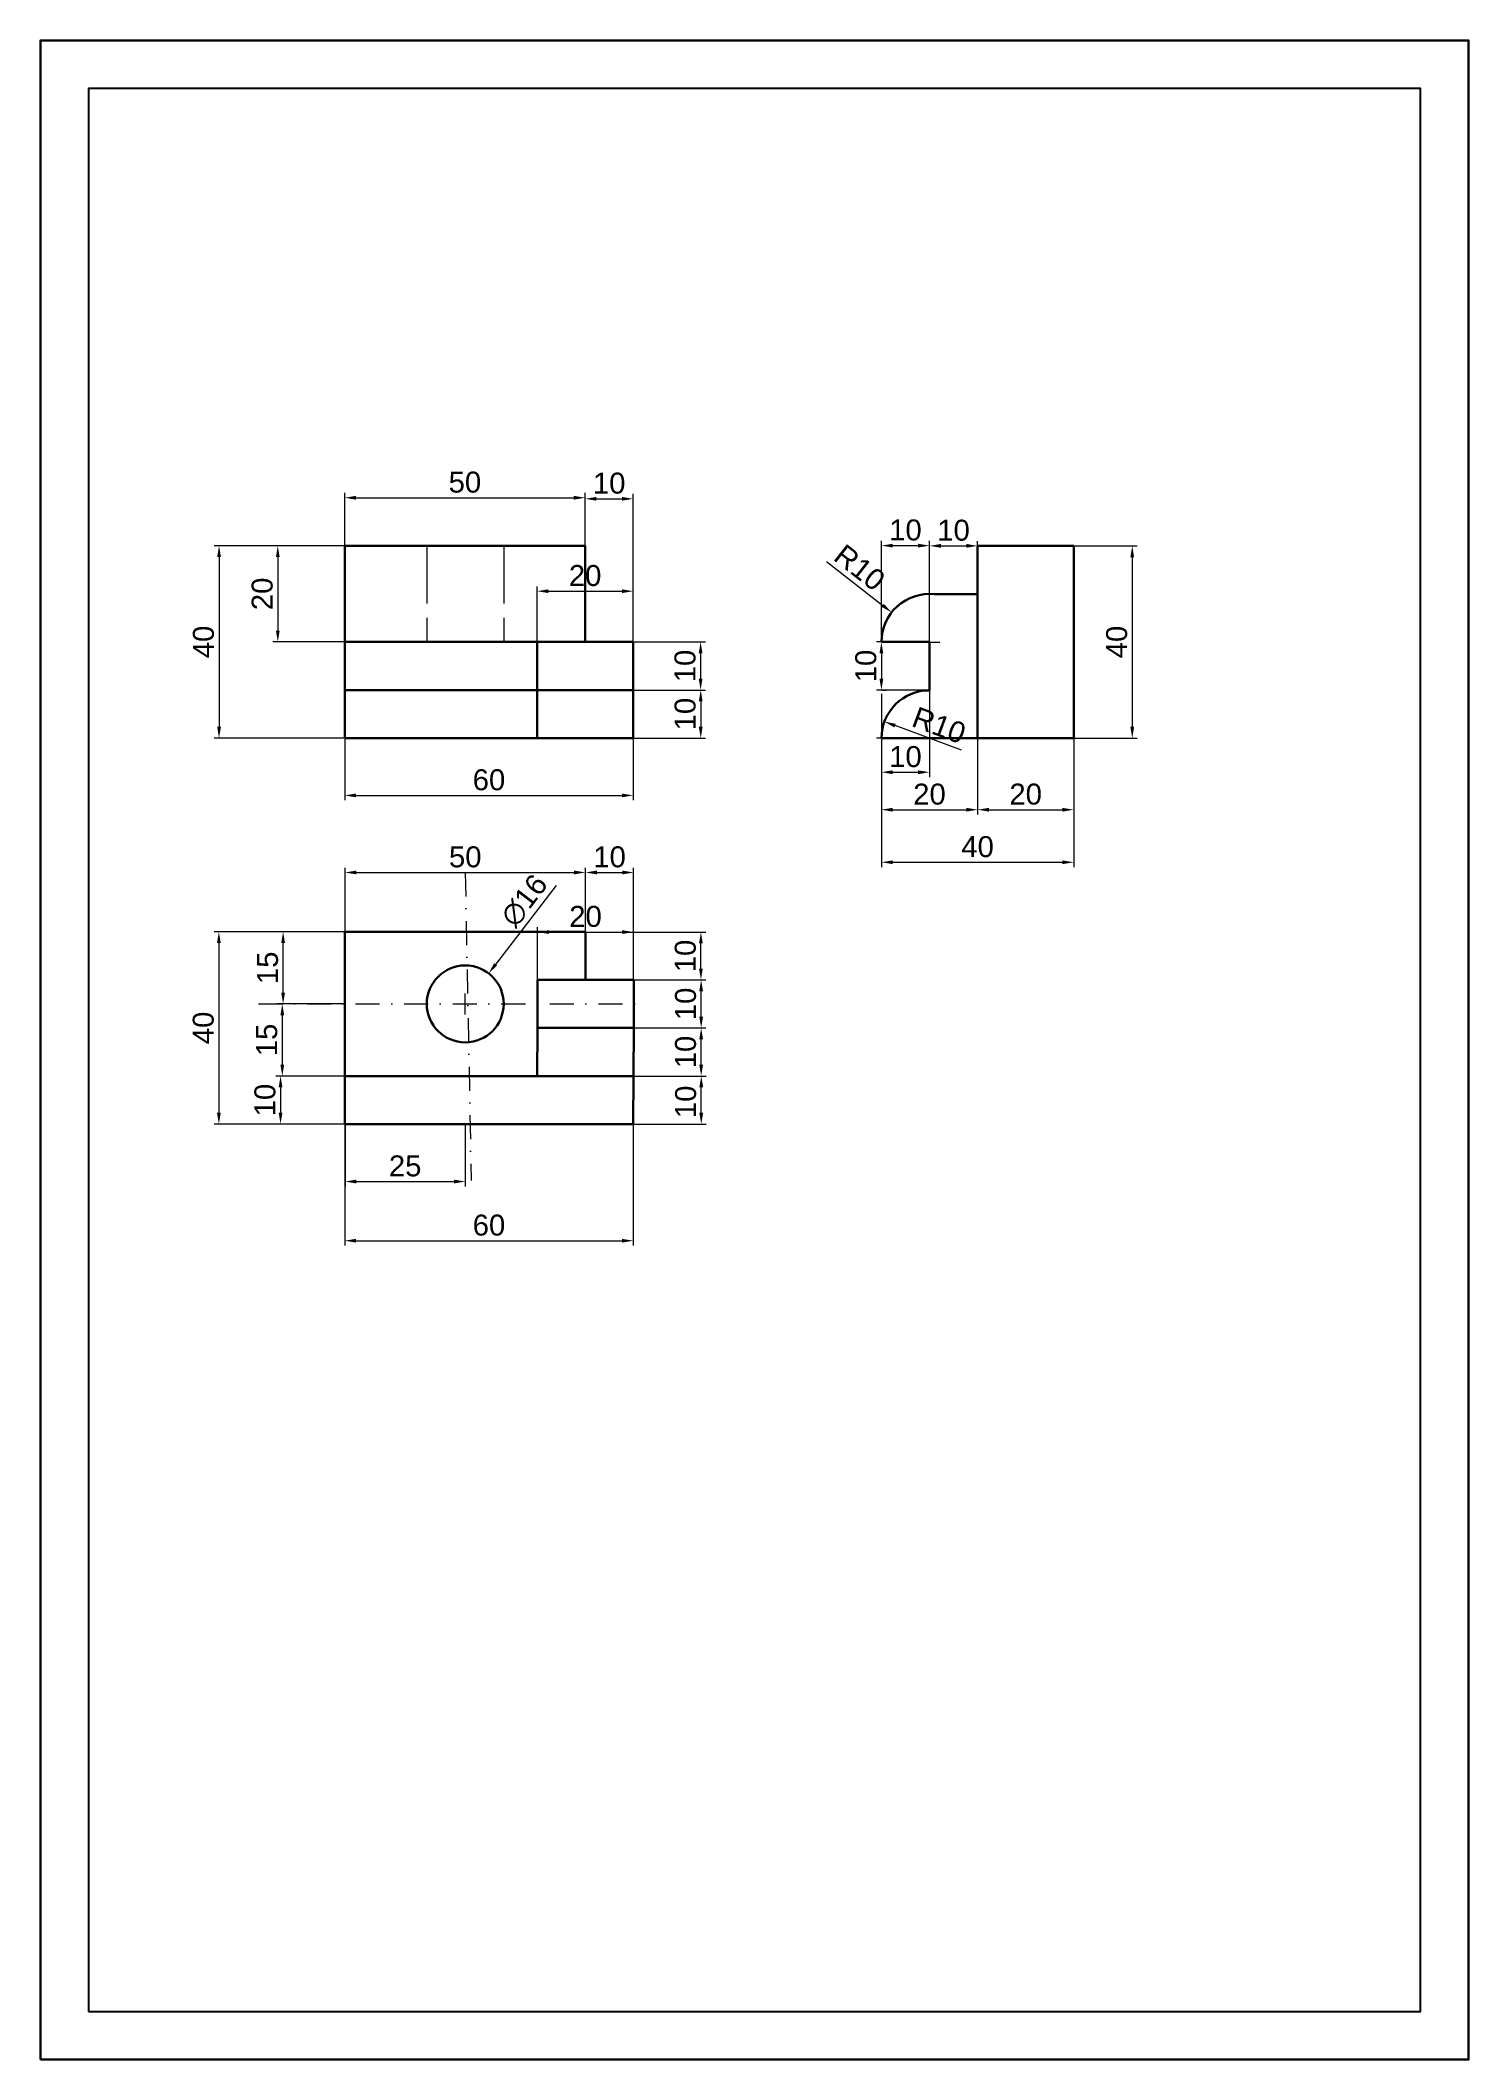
# Model space of a CAD drawing. Header units: inches. Extents: x 0 to 297, y 0 to 420.
import ezdxf

# ---------------------------------------------------------------- set-up
doc = ezdxf.new("R2010")
doc.units = ezdxf.units.IN
doc.header["$MEASUREMENT"] = 0
doc.linetypes.add('ACAD_ISO02W100', pattern=[15, 12, -3])
doc.linetypes.add('DASHDOT', pattern=[1, 0.5, -0.25, 0, -0.25])
for name, color, linetype, lineweight in [('axe', 230, 'DASHDOT', 0), ('cote', 120, 'Continuous', 0), ('lin int', 13, 'ACAD_ISO02W100', 0), ('linie groasa', 255, 'Continuous', 30), ('rama', 255, 'Continuous', 30)]:
    doc.layers.add(name, color=color, linetype=linetype, lineweight=lineweight)
doc.styles.get("Standard").update_dxf_attribs({"font": 'arial.ttf'})
doc.dimstyles.get("Standard").update_dxf_attribs({"dimscale": 2, "dimtxt": 2.18, "dimasz": 1.18, "dimexe": 0.5, "dimexo": 0.0625, "dimgap": 0.5, "dimtad": 1, "dimdec": 1, "dimdsep": 46, "dimtxsty": 'Standard', "dimcen": 1.09, "dimclrd": 256, "dimclre": 256, "dimclrt": 256, "dimadec": 0, "dimazin": 2, "dimtfac": 1, "dimtdec": 1, "dimtofl": 0, "dimtmove": 0, "dimatfit": 3, "dimfxl": 1, "dimtfillclr": 256, "dimtolj": 1, "dimtzin": 0, "dimlwd": -1, "dimlwe": -1, "dimarcsym": 0})

# ---------------------------------------------------------------- blocks, each defined once
blk = doc.blocks.new('*D1')
at = {"layer": 'cote', "transparency": 16777216}
for p, q in [((63.28, 314.99), (63.28, 325.87)), ((65.64, 324.87), (110.92, 324.87)), ((113.28, 314.99), (113.28, 325.87))]:
    blk.add_line(p, q, dxfattribs=at)
for points in [[(65.64, 325.26), (65.64, 324.47), (63.28, 324.87)], [(110.92, 325.26), (110.92, 324.47), (113.28, 324.87)]]:
    blk.add_solid(points, dxfattribs=at)
at = {"layer": 'Defpoints', "color": 0, "transparency": 16777216}
for p in [(113.28, 324.87), (63.28, 314.87), (113.28, 314.87)]:
    blk.add_point(p, dxfattribs=at)
at = {"layer": 'cote', "transparency": 16777216, "insert": (88.28, 328.09), "char_height": 4.36, "attachment_point": 5}
blk.add_mtext('\\A1;50', dxfattribs=at)
blk = doc.blocks.new('*D2')
at = {"layer": 'cote', "transparency": 16777216}
for p, q in [((63.16, 314.87), (48.37, 314.87)), ((49.37, 312.51), (49.37, 297.23)), ((63.16, 294.87), (48.37, 294.87))]:
    blk.add_line(p, q, dxfattribs=at)
for points in [[(48.98, 312.51), (49.76, 312.51), (49.37, 314.87)], [(48.98, 297.23), (49.76, 297.23), (49.37, 294.87)]]:
    blk.add_solid(points, dxfattribs=at)
at = {"layer": 'Defpoints', "color": 0, "transparency": 16777216}
for p in [(63.28, 314.87), (49.37, 294.87), (63.28, 294.87)]:
    blk.add_point(p, dxfattribs=at)
at = {"layer": 'cote', "transparency": 16777216, "insert": (46.14, 304.87), "char_height": 4.36, "attachment_point": 5, "rotation": 90}
blk.add_mtext('\\A1;20', dxfattribs=at)
blk = doc.blocks.new('*D3')
at = {"layer": 'cote', "transparency": 16777216}
for p, q in [((63.16, 314.87), (36.15, 314.87)), ((37.15, 312.51), (37.15, 277.23)), ((63.16, 274.87), (36.15, 274.87))]:
    blk.add_line(p, q, dxfattribs=at)
for points in [[(36.76, 312.51), (37.55, 312.51), (37.15, 314.87)], [(36.76, 277.23), (37.55, 277.23), (37.15, 274.87)]]:
    blk.add_solid(points, dxfattribs=at)
at = {"layer": 'Defpoints', "color": 0, "transparency": 16777216}
for p in [(63.28, 314.87), (37.15, 274.87), (63.28, 274.87)]:
    blk.add_point(p, dxfattribs=at)
at = {"layer": 'cote', "transparency": 16777216, "insert": (33.93, 294.87), "char_height": 4.36, "attachment_point": 5, "rotation": 90}
blk.add_mtext('\\A1;40', dxfattribs=at)
blk = doc.blocks.new('*D4')
at = {"layer": 'cote', "transparency": 16777216}
for p, q in [((103.28, 294.99), (103.28, 306.43)), ((105.64, 305.43), (120.92, 305.43)), ((123.28, 294.99), (123.28, 306.43))]:
    blk.add_line(p, q, dxfattribs=at)
for points in [[(105.64, 305.82), (105.64, 305.04), (103.28, 305.43)], [(120.92, 305.82), (120.92, 305.04), (123.28, 305.43)]]:
    blk.add_solid(points, dxfattribs=at)
at = {"layer": 'Defpoints', "color": 0, "transparency": 16777216}
for p in [(123.28, 305.43), (103.28, 294.87), (123.28, 294.87)]:
    blk.add_point(p, dxfattribs=at)
at = {"layer": 'cote', "transparency": 16777216, "insert": (113.28, 308.66), "char_height": 4.36, "attachment_point": 5}
blk.add_mtext('\\A1;20', dxfattribs=at)
blk = doc.blocks.new('*D5')
at = {"layer": 'cote', "transparency": 16777216}
for p, q in [((113.28, 294.99), (113.28, 325.65)), ((115.64, 324.65), (120.92, 324.65)), ((123.28, 294.95), (123.28, 325.65))]:
    blk.add_line(p, q, dxfattribs=at)
for points in [[(115.64, 325.04), (115.64, 324.26), (113.28, 324.65)], [(120.92, 325.04), (120.92, 324.26), (123.28, 324.65)]]:
    blk.add_solid(points, dxfattribs=at)
at = {"layer": 'Defpoints', "color": 0, "transparency": 16777216}
for p in [(123.28, 324.65), (113.28, 294.87), (123.28, 294.82)]:
    blk.add_point(p, dxfattribs=at)
at = {"layer": 'cote', "transparency": 16777216, "insert": (118.28, 327.88), "char_height": 4.36, "attachment_point": 5}
blk.add_mtext('\\A1;10', dxfattribs=at)
blk = doc.blocks.new('*D6')
at = {"layer": 'cote', "transparency": 16777216}
for p, q in [((123.41, 294.87), (138.29, 294.87)), ((137.29, 292.51), (137.29, 287.23)), ((123.41, 284.87), (138.29, 284.87))]:
    blk.add_line(p, q, dxfattribs=at)
for points in [[(136.9, 292.51), (137.69, 292.51), (137.29, 294.87)], [(136.9, 287.23), (137.69, 287.23), (137.29, 284.87)]]:
    blk.add_solid(points, dxfattribs=at)
at = {"layer": 'Defpoints', "color": 0, "transparency": 16777216}
for p in [(123.28, 294.87), (123.28, 284.87), (137.29, 284.87)]:
    blk.add_point(p, dxfattribs=at)
at = {"layer": 'cote', "transparency": 16777216, "insert": (134.07, 289.87), "char_height": 4.36, "attachment_point": 5, "rotation": 90}
blk.add_mtext('\\A1;10', dxfattribs=at)
blk = doc.blocks.new('*D8')
at = {"layer": 'cote', "transparency": 16777216}
for p, q in [((123.41, 284.87), (138.32, 284.87)), ((137.32, 282.51), (137.32, 277.23)), ((123.41, 274.87), (138.32, 274.87))]:
    blk.add_line(p, q, dxfattribs=at)
for points in [[(136.92, 282.51), (137.71, 282.51), (137.32, 284.87)], [(136.92, 277.23), (137.71, 277.23), (137.32, 274.87)]]:
    blk.add_solid(points, dxfattribs=at)
at = {"layer": 'Defpoints', "color": 0, "transparency": 16777216}
for p in [(123.28, 284.87), (123.28, 274.87), (137.32, 274.87)]:
    blk.add_point(p, dxfattribs=at)
at = {"layer": 'cote', "transparency": 16777216, "insert": (134.09, 279.87), "char_height": 4.36, "attachment_point": 5, "rotation": 90}
blk.add_mtext('\\A1;10', dxfattribs=at)
blk = doc.blocks.new('*D9')
at = {"layer": 'cote', "transparency": 16777216}
for p, q in [((63.28, 274.74), (63.28, 261.95)), ((123.28, 274.74), (123.28, 261.95)), ((65.64, 262.95), (120.92, 262.95))]:
    blk.add_line(p, q, dxfattribs=at)
for points in [[(65.64, 263.34), (65.64, 262.56), (63.28, 262.95)], [(120.92, 263.34), (120.92, 262.56), (123.28, 262.95)]]:
    blk.add_solid(points, dxfattribs=at)
at = {"layer": 'Defpoints', "color": 0, "transparency": 16777216}
for p in [(63.28, 274.87), (123.28, 274.87), (123.28, 262.95)]:
    blk.add_point(p, dxfattribs=at)
at = {"layer": 'cote', "transparency": 16777216, "insert": (93.28, 266.18), "char_height": 4.36, "attachment_point": 5}
blk.add_mtext('\\A1;60', dxfattribs=at)
blk = doc.blocks.new('*D10')
at = {"layer": 'cote', "transparency": 16777216}
for p, q in [((63.16, 204.59), (48.94, 204.59)), ((49.94, 202.23), (49.94, 196.95)), ((63.16, 194.59), (48.94, 194.59))]:
    blk.add_line(p, q, dxfattribs=at)
for points in [[(49.55, 202.23), (50.33, 202.23), (49.94, 204.59)], [(49.55, 196.95), (50.33, 196.95), (49.94, 194.59)]]:
    blk.add_solid(points, dxfattribs=at)
at = {"layer": 'Defpoints', "color": 0, "transparency": 16777216}
for p in [(63.28, 204.59), (49.94, 194.59), (63.28, 194.59)]:
    blk.add_point(p, dxfattribs=at)
at = {"layer": 'cote', "transparency": 16777216, "insert": (46.71, 199.59), "char_height": 4.36, "attachment_point": 5, "rotation": 90}
blk.add_mtext('\\A1;10', dxfattribs=at)
blk = doc.blocks.new('*D11')
at = {"layer": 'cote', "transparency": 16777216}
for p, q in [((63.19, 219.59), (49.3, 219.59)), ((50.3, 217.23), (50.3, 206.95)), ((63.16, 204.59), (49.3, 204.59))]:
    blk.add_line(p, q, dxfattribs=at)
for points in [[(49.91, 217.23), (50.69, 217.23), (50.3, 219.59)], [(49.91, 206.95), (50.69, 206.95), (50.3, 204.59)]]:
    blk.add_solid(points, dxfattribs=at)
at = {"layer": 'Defpoints', "color": 0, "transparency": 16777216}
for p in [(63.32, 219.59), (50.3, 204.59), (63.28, 204.59)]:
    blk.add_point(p, dxfattribs=at)
at = {"layer": 'cote', "transparency": 16777216, "insert": (47.08, 212.09), "char_height": 4.36, "attachment_point": 5, "rotation": 90}
blk.add_mtext('\\A1;15', dxfattribs=at)
blk = doc.blocks.new('*D12')
at = {"layer": 'cote', "transparency": 16777216}
for p, q in [((63.23, 234.59), (49.47, 234.59)), ((50.47, 221.95), (50.47, 232.23)), ((63.19, 219.59), (49.47, 219.59))]:
    blk.add_line(p, q, dxfattribs=at)
for points in [[(50.08, 232.23), (50.87, 232.23), (50.47, 234.59)], [(50.08, 221.95), (50.87, 221.95), (50.47, 219.59)]]:
    blk.add_solid(points, dxfattribs=at)
at = {"layer": 'Defpoints', "color": 0, "transparency": 16777216}
for p in [(50.47, 234.59), (63.35, 234.59), (63.32, 219.59)]:
    blk.add_point(p, dxfattribs=at)
at = {"layer": 'cote', "transparency": 16777216, "insert": (47.25, 227.09), "char_height": 4.36, "attachment_point": 5, "rotation": 90}
blk.add_mtext('\\A1;15', dxfattribs=at)
blk = doc.blocks.new('*D13')
at = {"layer": 'cote', "transparency": 16777216}
for p, q in [((63.23, 234.59), (36.11, 234.59)), ((37.11, 232.23), (37.11, 196.95)), ((63.23, 194.59), (36.11, 194.59))]:
    blk.add_line(p, q, dxfattribs=at)
for points in [[(36.72, 232.23), (37.51, 232.23), (37.11, 234.59)], [(36.72, 196.95), (37.51, 196.95), (37.11, 194.59)]]:
    blk.add_solid(points, dxfattribs=at)
at = {"layer": 'Defpoints', "color": 0, "transparency": 16777216}
for p in [(63.35, 234.59), (37.11, 194.59), (63.35, 194.59)]:
    blk.add_point(p, dxfattribs=at)
at = {"layer": 'cote', "transparency": 16777216, "insert": (33.89, 214.59), "char_height": 4.36, "attachment_point": 5, "rotation": 90}
blk.add_mtext('\\A1;40', dxfattribs=at)
blk = doc.blocks.new('*D14')
at = {"layer": 'cote', "transparency": 16777216}
for p, q in [((63.35, 234.71), (63.35, 247.92)), ((113.35, 234.6), (113.35, 247.92)), ((65.71, 246.92), (110.99, 246.92))]:
    blk.add_line(p, q, dxfattribs=at)
for points in [[(65.71, 247.32), (65.71, 246.53), (63.35, 246.92)], [(110.99, 247.32), (110.99, 246.53), (113.35, 246.92)]]:
    blk.add_solid(points, dxfattribs=at)
at = {"layer": 'Defpoints', "color": 0, "transparency": 16777216}
for p in [(113.35, 246.92), (63.35, 234.59), (113.35, 234.48)]:
    blk.add_point(p, dxfattribs=at)
at = {"layer": 'cote', "transparency": 16777216, "insert": (88.35, 250.15), "char_height": 4.36, "attachment_point": 5}
blk.add_mtext('\\A1;50', dxfattribs=at)
blk = doc.blocks.new('*D15')
at = {"layer": 'cote', "transparency": 16777216}
for p, q in [((113.36, 224.71), (113.36, 247.92)), ((123.36, 224.74), (123.36, 247.92)), ((115.72, 246.92), (121, 246.92))]:
    blk.add_line(p, q, dxfattribs=at)
for points in [[(115.72, 247.32), (115.72, 246.53), (113.36, 246.92)], [(121, 247.32), (121, 246.53), (123.36, 246.92)]]:
    blk.add_solid(points, dxfattribs=at)
at = {"layer": 'Defpoints', "color": 0, "transparency": 16777216}
for p in [(123.36, 246.92), (113.36, 224.59), (123.36, 224.61)]:
    blk.add_point(p, dxfattribs=at)
at = {"layer": 'cote', "transparency": 16777216, "insert": (118.36, 250.15), "char_height": 4.36, "attachment_point": 5}
blk.add_mtext('\\A1;10', dxfattribs=at)
blk = doc.blocks.new('*D16')
at = {"layer": 'cote', "transparency": 16777216}
for p, q in [((103.38, 224.7), (103.38, 235.53)), ((123.34, 224.7), (123.34, 235.53)), ((105.74, 234.53), (120.98, 234.53))]:
    blk.add_line(p, q, dxfattribs=at)
for points in [[(105.74, 234.92), (105.74, 234.14), (103.38, 234.53)], [(120.98, 234.92), (120.98, 234.14), (123.34, 234.53)]]:
    blk.add_solid(points, dxfattribs=at)
at = {"layer": 'Defpoints', "color": 0, "transparency": 16777216}
for p in [(123.34, 234.53), (103.38, 224.58), (123.34, 224.58)]:
    blk.add_point(p, dxfattribs=at)
at = {"layer": 'cote', "transparency": 16777216, "insert": (113.36, 237.76), "char_height": 4.36, "attachment_point": 5}
blk.add_mtext('\\A1;20', dxfattribs=at)
blk = doc.blocks.new('*D18')
at = {"layer": 'cote', "transparency": 16777216}
for p, q in [((63.35, 194.46), (63.35, 181.64)), ((88.35, 194.46), (88.35, 181.64)), ((65.71, 182.64), (85.99, 182.64))]:
    blk.add_line(p, q, dxfattribs=at)
for points in [[(65.71, 183.03), (65.71, 182.24), (63.35, 182.64)], [(85.99, 183.03), (85.99, 182.24), (88.35, 182.64)]]:
    blk.add_solid(points, dxfattribs=at)
at = {"layer": 'Defpoints', "color": 0, "transparency": 16777216}
for p in [(63.35, 194.59), (88.35, 194.59), (88.35, 182.64)]:
    blk.add_point(p, dxfattribs=at)
at = {"layer": 'cote', "transparency": 16777216, "insert": (75.85, 185.86), "char_height": 4.36, "attachment_point": 5}
blk.add_mtext('\\A1;25', dxfattribs=at)
blk = doc.blocks.new('*D19')
at = {"layer": 'cote', "transparency": 16777216}
for p, q in [((63.28, 194.46), (63.28, 169.33)), ((123.28, 194.46), (123.28, 169.33)), ((65.64, 170.33), (120.92, 170.33))]:
    blk.add_line(p, q, dxfattribs=at)
for points in [[(65.64, 170.72), (65.64, 169.93), (63.28, 170.33)], [(120.92, 170.72), (120.92, 169.93), (123.28, 170.33)]]:
    blk.add_solid(points, dxfattribs=at)
at = {"layer": 'Defpoints', "color": 0, "transparency": 16777216}
for p in [(63.28, 194.59), (123.28, 194.59), (123.28, 170.33)]:
    blk.add_point(p, dxfattribs=at)
at = {"layer": 'cote', "transparency": 16777216, "insert": (93.28, 173.55), "char_height": 4.36, "attachment_point": 5}
blk.add_mtext('\\A1;60', dxfattribs=at)
blk = doc.blocks.new('*D20')
at = {"layer": 'cote', "transparency": 16777216}
for p, q in [((123.46, 204.59), (138.43, 204.59)), ((137.43, 196.95), (137.43, 202.23)), ((123.41, 194.59), (138.43, 194.59))]:
    blk.add_line(p, q, dxfattribs=at)
for points in [[(137.03, 202.23), (137.82, 202.23), (137.43, 204.59)], [(137.03, 196.95), (137.82, 196.95), (137.43, 194.59)]]:
    blk.add_solid(points, dxfattribs=at)
at = {"layer": 'Defpoints', "color": 0, "transparency": 16777216}
for p in [(123.33, 204.59), (137.43, 204.59), (123.28, 194.59)]:
    blk.add_point(p, dxfattribs=at)
at = {"layer": 'cote', "transparency": 16777216, "insert": (134.2, 199.21), "char_height": 4.36, "attachment_point": 5, "rotation": 90}
blk.add_mtext('\\A1;10', dxfattribs=at)
blk = doc.blocks.new('*D21')
at = {"layer": 'cote', "transparency": 16777216}
for p, q in [((123.5, 214.58), (138.41, 214.58)), ((137.41, 206.95), (137.41, 212.22)), ((123.46, 204.59), (138.41, 204.59))]:
    blk.add_line(p, q, dxfattribs=at)
for points in [[(137.01, 212.22), (137.8, 212.22), (137.41, 214.58)], [(137.01, 206.95), (137.8, 206.95), (137.41, 204.59)]]:
    blk.add_solid(points, dxfattribs=at)
at = {"layer": 'Defpoints', "color": 0, "transparency": 16777216}
for p in [(123.38, 214.58), (137.41, 214.58), (123.33, 204.59)]:
    blk.add_point(p, dxfattribs=at)
at = {"layer": 'cote', "transparency": 16777216, "insert": (134.18, 209.58), "char_height": 4.36, "attachment_point": 5, "rotation": 90}
blk.add_mtext('\\A1;10', dxfattribs=at)
blk = doc.blocks.new('*D22')
at = {"layer": 'cote', "transparency": 16777216}
for p, q in [((123.41, 224.59), (138.41, 224.59)), ((137.41, 216.94), (137.41, 222.23)), ((123.41, 214.58), (138.41, 214.58))]:
    blk.add_line(p, q, dxfattribs=at)
for points in [[(137.01, 222.23), (137.8, 222.23), (137.41, 224.59)], [(137.01, 216.94), (137.8, 216.94), (137.41, 214.58)]]:
    blk.add_solid(points, dxfattribs=at)
at = {"layer": 'Defpoints', "color": 0, "transparency": 16777216}
for p in [(123.28, 224.59), (137.41, 224.59), (123.28, 214.58)]:
    blk.add_point(p, dxfattribs=at)
at = {"layer": 'cote', "transparency": 16777216, "insert": (134.18, 219.58), "char_height": 4.36, "attachment_point": 5, "rotation": 90}
blk.add_mtext('\\A1;10', dxfattribs=at)
blk = doc.blocks.new('*D23')
at = {"layer": 'cote', "transparency": 16777216}
for p, q in [((113.41, 234.53), (138.36, 234.53)), ((137.36, 226.94), (137.36, 232.17)), ((113.41, 224.58), (138.36, 224.58))]:
    blk.add_line(p, q, dxfattribs=at)
for points in [[(136.96, 232.17), (137.75, 232.17), (137.36, 234.53)], [(136.96, 226.94), (137.75, 226.94), (137.36, 224.58)]]:
    blk.add_solid(points, dxfattribs=at)
at = {"layer": 'Defpoints', "color": 0, "transparency": 16777216}
for p in [(113.28, 234.53), (137.36, 234.53), (113.28, 224.58)]:
    blk.add_point(p, dxfattribs=at)
at = {"layer": 'cote', "transparency": 16777216, "insert": (134.13, 229.55), "char_height": 4.36, "attachment_point": 5, "rotation": 90}
blk.add_mtext('\\A1;10', dxfattribs=at)
blk = doc.blocks.new('*D24')
at = {"layer": 'cote', "transparency": 16777216}
for p, q in [((107.24, 244.21), (94.66, 227.81)), ((86.17, 219.59), (90.53, 219.59)), ((88.35, 217.41), (88.35, 221.77))]:
    blk.add_line(p, q, dxfattribs=at)
blk.add_solid([(94.35, 228.05), (94.97, 227.57), (93.22, 225.94)], dxfattribs=at)
at = {"layer": 'Defpoints', "color": 0, "transparency": 16777216}
for p in [(93.22, 225.94), (83.48, 213.24)]:
    blk.add_point(p, dxfattribs=at)
at = {"layer": 'cote', "transparency": 16777216, "insert": (100.63, 241.09), "char_height": 4.36, "attachment_point": 5, "rotation": 52.5098}
blk.add_mtext('\\A1;∅16', dxfattribs=at)
blk = doc.blocks.new('*D25')
at = {"layer": 'cote', "transparency": 16777216}
for p, q in [((174.9, 294.99), (174.9, 315.91)), ((184.89, 294.99), (184.89, 315.91)), ((177.26, 314.91), (182.53, 314.91))]:
    blk.add_line(p, q, dxfattribs=at)
for points in [[(177.26, 315.3), (177.26, 314.52), (174.9, 314.91)], [(182.53, 315.3), (182.53, 314.52), (184.89, 314.91)]]:
    blk.add_solid(points, dxfattribs=at)
at = {"layer": 'Defpoints', "color": 0, "transparency": 16777216}
for p in [(184.89, 314.91), (174.9, 294.87), (184.89, 294.87)]:
    blk.add_point(p, dxfattribs=at)
at = {"layer": 'cote', "transparency": 16777216, "insert": (179.89, 318.14), "char_height": 4.36, "attachment_point": 5}
blk.add_mtext('\\A1;10', dxfattribs=at)
blk = doc.blocks.new('*D26')
at = {"layer": 'cote', "transparency": 16777216}
for p, q in [((184.89, 304.99), (184.89, 315.86)), ((194.89, 304.94), (194.89, 315.86)), ((187.25, 314.86), (192.53, 314.86))]:
    blk.add_line(p, q, dxfattribs=at)
for points in [[(187.25, 315.26), (187.25, 314.47), (184.89, 314.86)], [(192.53, 315.26), (192.53, 314.47), (194.89, 314.86)]]:
    blk.add_solid(points, dxfattribs=at)
at = {"layer": 'Defpoints', "color": 0, "transparency": 16777216}
for p in [(194.89, 314.86), (184.89, 304.86), (194.89, 304.81)]:
    blk.add_point(p, dxfattribs=at)
at = {"layer": 'cote', "transparency": 16777216, "insert": (189.89, 318.09), "char_height": 4.36, "attachment_point": 5}
blk.add_mtext('\\A1;10', dxfattribs=at)
blk = doc.blocks.new('*D27')
at = {"layer": 'cote', "transparency": 16777216}
for p, q in [((215.02, 314.86), (228.05, 314.86)), ((227.05, 312.5), (227.05, 277.23)), ((215.02, 274.87), (228.05, 274.87))]:
    blk.add_line(p, q, dxfattribs=at)
for points in [[(226.66, 312.5), (227.45, 312.5), (227.05, 314.86)], [(226.66, 277.23), (227.45, 277.23), (227.05, 274.87)]]:
    blk.add_solid(points, dxfattribs=at)
at = {"layer": 'Defpoints', "color": 0, "transparency": 16777216}
for p in [(214.89, 314.86), (214.89, 274.87), (227.05, 274.87)]:
    blk.add_point(p, dxfattribs=at)
at = {"layer": 'cote', "transparency": 16777216, "insert": (223.83, 294.86), "char_height": 4.36, "attachment_point": 5, "rotation": 90}
blk.add_mtext('\\A1;40', dxfattribs=at)
blk = doc.blocks.new('*D28')
at = {"layer": 'cote', "transparency": 16777216}
for p, q in [((174.89, 274.74), (174.89, 258.98)), ((194.89, 275.02), (194.89, 258.98)), ((177.25, 259.98), (192.53, 259.98))]:
    blk.add_line(p, q, dxfattribs=at)
for points in [[(177.25, 260.37), (177.25, 259.58), (174.89, 259.98)], [(192.53, 260.37), (192.53, 259.58), (194.89, 259.98)]]:
    blk.add_solid(points, dxfattribs=at)
at = {"layer": 'Defpoints', "color": 0, "transparency": 16777216}
for p in [(174.89, 274.87), (194.89, 275.14), (194.89, 259.98)]:
    blk.add_point(p, dxfattribs=at)
at = {"layer": 'cote', "transparency": 16777216, "insert": (184.89, 263.2), "char_height": 4.36, "attachment_point": 5}
blk.add_mtext('\\A1;20', dxfattribs=at)
blk = doc.blocks.new('*D29')
at = {"layer": 'cote', "transparency": 16777216}
for p, q in [((194.89, 275.02), (194.89, 258.98)), ((214.89, 274.74), (214.89, 258.98)), ((197.25, 259.98), (212.53, 259.98))]:
    blk.add_line(p, q, dxfattribs=at)
for points in [[(197.25, 260.37), (197.25, 259.58), (194.89, 259.98)], [(212.53, 260.37), (212.53, 259.58), (214.89, 259.98)]]:
    blk.add_solid(points, dxfattribs=at)
at = {"layer": 'Defpoints', "color": 0, "transparency": 16777216}
for p in [(194.89, 275.14), (214.89, 274.86), (214.89, 259.98)]:
    blk.add_point(p, dxfattribs=at)
at = {"layer": 'cote', "transparency": 16777216, "insert": (204.89, 263.2), "char_height": 4.36, "attachment_point": 5}
blk.add_mtext('\\A1;20', dxfattribs=at)
blk = doc.blocks.new('*D30')
at = {"layer": 'cote', "transparency": 16777216}
for p, q in [((174.89, 274.74), (174.89, 248.05)), ((214.89, 274.74), (214.89, 248.05)), ((177.25, 249.05), (212.53, 249.05))]:
    blk.add_line(p, q, dxfattribs=at)
for points in [[(177.25, 249.44), (177.25, 248.66), (174.89, 249.05)], [(212.53, 249.44), (212.53, 248.66), (214.89, 249.05)]]:
    blk.add_solid(points, dxfattribs=at)
at = {"layer": 'Defpoints', "color": 0, "transparency": 16777216}
for p in [(174.89, 274.87), (214.89, 274.86), (214.89, 249.05)]:
    blk.add_point(p, dxfattribs=at)
at = {"layer": 'cote', "transparency": 16777216, "insert": (194.89, 252.27), "char_height": 4.36, "attachment_point": 5}
blk.add_mtext('\\A1;40', dxfattribs=at)
blk = doc.blocks.new('*D31')
at = {"layer": 'cote', "transparency": 16777216}
for p, q in [((184.89, 284.69), (184.89, 266.78)), ((174.89, 274.74), (174.89, 266.78)), ((177.25, 267.78), (182.53, 267.78))]:
    blk.add_line(p, q, dxfattribs=at)
for points in [[(177.25, 268.17), (177.25, 267.38), (174.89, 267.78)], [(182.53, 268.17), (182.53, 267.38), (184.89, 267.78)]]:
    blk.add_solid(points, dxfattribs=at)
at = {"layer": 'Defpoints', "color": 0, "transparency": 16777216}
for p in [(184.89, 284.81), (174.89, 274.87), (184.89, 267.78)]:
    blk.add_point(p, dxfattribs=at)
at = {"layer": 'cote', "transparency": 16777216, "insert": (179.89, 271), "char_height": 4.36, "attachment_point": 5}
blk.add_mtext('\\A1;10', dxfattribs=at)
blk = doc.blocks.new('*D34')
at = {"layer": 'cote', "transparency": 16777216}
for p, q in [((184.77, 294.87), (173.89, 294.87)), ((174.89, 292.51), (174.89, 287.23)), ((184.77, 284.87), (173.89, 284.87))]:
    blk.add_line(p, q, dxfattribs=at)
for points in [[(174.5, 292.51), (175.28, 292.51), (174.89, 294.87)], [(174.5, 287.23), (175.28, 287.23), (174.89, 284.87)]]:
    blk.add_solid(points, dxfattribs=at)
at = {"layer": 'Defpoints', "color": 0, "transparency": 16777216}
for p in [(184.89, 294.87), (174.89, 284.87), (184.89, 284.87)]:
    blk.add_point(p, dxfattribs=at)
at = {"layer": 'cote', "transparency": 16777216, "insert": (171.66, 289.87), "char_height": 4.36, "attachment_point": 5, "rotation": 90}
blk.add_mtext('\\A1;10', dxfattribs=at)
blk = doc.blocks.new('*D35')
at = {"layer": 'cote', "transparency": 16777216}
blk.add_line((191.57, 272.34), (177.73, 277.47), dxfattribs=at)
blk.add_solid([(177.87, 277.84), (177.59, 277.1), (175.52, 278.29)], dxfattribs=at)
at = {"layer": 'Defpoints', "color": 0, "transparency": 16777216}
for p in [(175.52, 278.29), (184.89, 274.81)]:
    blk.add_point(p, dxfattribs=at)
at = {"layer": 'cote', "transparency": 16777216, "insert": (186.88, 277.52), "char_height": 4.36, "attachment_point": 5, "rotation": 339.6487}
blk.add_mtext('\\A1;R10', dxfattribs=at)
blk = doc.blocks.new('*D37')
at = {"layer": 'cote', "transparency": 16777216}
for p, q in [((163.5, 311.62), (175.16, 302.48)), ((182.71, 294.86), (187.07, 294.86)), ((184.89, 292.68), (184.89, 297.04))]:
    blk.add_line(p, q, dxfattribs=at)
blk.add_solid([(175.4, 302.79), (174.92, 302.17), (177.02, 301.03)], dxfattribs=at)
at = {"layer": 'Defpoints', "color": 0, "transparency": 16777216}
for p in [(177.02, 301.03), (184.89, 294.86)]:
    blk.add_point(p, dxfattribs=at)
at = {"layer": 'cote', "transparency": 16777216, "insert": (170.37, 310.33), "char_height": 4.36, "attachment_point": 5, "rotation": 321.9393}
blk.add_mtext('\\A1;R10', dxfattribs=at)

msp = doc.modelspace()

# ---------------------------------------------------------------- linework, layer by layer
at = {"layer": 'axe', "ltscale": 10}
msp.add_line((45.35, 219.59), (125.01, 219.59), dxfattribs=at)
msp.add_lwpolyline([(88.35, 246.92), (89.59, 182.84)], dxfattribs=at)
at = {"layer": 'cote'}
for p, q in [((174.89, 284.08), (174.89, 276.7)), ((175.02, 284.87), (175.89, 284.87)), ((174.77, 274.87), (173.89, 274.87))]:
    msp.add_line(p, q, dxfattribs=at)
at = {"layer": 'Defpoints'}
msp.add_lwpolyline([(10, 10), (287, 10), (287, 410), (10, 410)], close=True, dxfattribs=at)
at = {"layer": 'lin int'}
for points in [[(80.35, 314.87), (80.35, 294.87)], [(96.35, 314.87), (96.35, 294.87)]]:
    msp.add_lwpolyline(points, dxfattribs=at)
at = {"layer": 'linie groasa'}
for p, q in [((63.28, 234.59), (113.35, 234.59)), ((113.35, 234.59), (113.36, 224.59)), ((103.38, 224.58), (113.36, 224.59)), ((103.38, 214.58), (103.38, 224.58)), ((113.36, 224.59), (123.38, 224.59)), ((103.38, 214.58), (103.28, 204.59)), ((123.38, 214.58), (103.38, 214.58)), ((123.33, 204.59), (63.28, 204.59)), ((123.28, 194.59), (123.33, 204.59)), ((63.28, 194.59), (123.28, 194.59))]:
    msp.add_line(p, q, dxfattribs=at)
for points in [[(63.28, 274.87), (123.28, 274.87), (123.28, 284.87), (123.28, 294.87), (113.28, 294.87), (113.28, 314.87), (63.28, 314.87), (63.28, 274.87)], [(174.89, 274.87), (214.89, 274.86), (214.89, 314.86), (194.89, 314.86), (194.89, 274.86)], [(185.88, 304.81), (194.89, 304.81)], [(113.28, 294.87), (63.28, 294.87)], [(113.28, 294.87), (103.28, 294.91), (103.28, 274.87)], [(174.9, 294.87), (184.89, 294.87)], [(184.89, 284.81), (184.89, 294.87)], [(123.28, 284.87), (63.28, 284.87)], [(184.89, 274.81), (184.89, 274.87)], [(63.28, 234.59), (63.28, 194.59)], [(123.33, 204.59), (123.38, 214.59), (123.38, 224.59)]]:
    msp.add_lwpolyline(points, dxfattribs=at)
msp.add_circle((88.35, 219.59), 8, dxfattribs=at)
for centre, start, end in [((184.89, 294.86), 84.3361, 179.9759), ((184.89, 294.86), 358.6684, 1.3155), ((184.89, 274.81), 90, 179.6969), ((184.89, 274.81), 0.287, 1.8893)]:
    msp.add_arc(centre, 10, start, end, dxfattribs=at)
at = {"layer": 'rama'}
msp.add_lwpolyline([(0, 0), (297, 0), (297, 420), (0, 420)], close=True, dxfattribs=at)

# ---------------------------------------------------------------- dimensions: what is measured, and where the dimension line sits
at = {"layer": 'cote'}
for base, p1, p2, picture, middle in [((113.28, 324.87), (63.28, 314.87), (113.28, 314.87), '*D1', (88.28, 328.09)), ((123.28, 324.65), (113.28, 294.87), (123.28, 294.82), '*D5', (118.28, 327.88)), ((184.89, 314.91), (174.9, 294.87), (184.89, 294.87), '*D25', (179.89, 318.14)), ((194.89, 314.86), (184.89, 304.86), (194.89, 304.81), '*D26', (189.89, 318.09)), ((123.28, 305.43), (103.28, 294.87), (123.28, 294.87), '*D4', (113.28, 308.66)), ((184.89, 267.78), (174.89, 274.87), (184.89, 284.81), '*D31', (179.89, 271)), ((123.28, 262.95), (63.28, 274.87), (123.28, 274.87), '*D9', (93.28, 266.18)), ((113.35, 246.92), (63.35, 234.59), (113.35, 234.48), '*D14', (88.35, 250.15)), ((123.36, 246.92), (113.36, 224.59), (123.36, 224.61), '*D15', (118.36, 250.15)), ((123.34, 234.53), (103.38, 224.58), (123.34, 224.58), '*D16', (113.36, 237.76)), ((123.28, 170.33), (63.28, 194.59), (123.28, 194.59), '*D19', (93.28, 173.55)), ((88.35, 182.64), (63.35, 194.59), (88.35, 194.59), '*D18', (75.85, 185.86))]:
    dim = msp.add_linear_dim(base=base, p1=p1, p2=p2, dimstyle='Standard', dxfattribs=at)
    dim.commit()
    dim.dimension.update_dxf_attribs({"geometry": picture, "text_midpoint": middle})
for center, mpoint, picture, middle in [((184.89, 294.86), (177.02, 301.03), '*D37', (168.38, 307.79)), ((184.89, 274.81), (175.52, 278.29), '*D35', (185.76, 274.49))]:
    dim = msp.add_radius_dim(center=center, mpoint=mpoint, dimstyle='Standard', dxfattribs=at)
    dim.commit()
    dim.dimension.update_dxf_attribs({"geometry": picture, "text_midpoint": middle, "dimtype": 164})
for base, p1, p2, picture, middle in [((37.15, 274.87), (63.28, 314.87), (63.28, 274.87), '*D3', (33.93, 294.87)), ((49.37, 294.87), (63.28, 314.87), (63.28, 294.87), '*D2', (46.14, 304.87)), ((227.05, 274.87), (214.89, 314.86), (214.89, 274.87), '*D27', (223.83, 294.86)), ((137.29, 284.87), (123.28, 294.87), (123.28, 284.87), '*D6', (134.07, 289.87)), ((174.89, 284.87), (184.89, 294.87), (184.89, 284.87), '*D34', (171.66, 289.87)), ((137.32, 274.87), (123.28, 284.87), (123.28, 274.87), '*D8', (134.09, 279.87)), ((37.11, 194.59), (63.35, 234.59), (63.35, 194.59), '*D13', (33.89, 214.59)), ((50.47, 234.59), (63.32, 219.59), (63.35, 234.59), '*D12', (47.25, 227.09)), ((137.3578, 234.5293), (113.2842, 224.579), (113.2842, 234.5293), '*D23', (134.1317, 229.5541)), ((137.41, 224.59), (123.28, 214.58), (123.28, 224.59), '*D22', (134.18, 219.58)), ((50.3, 204.59), (63.32, 219.59), (63.28, 204.59), '*D11', (47.08, 212.09)), ((137.41, 214.58), (123.33, 204.59), (123.38, 214.58), '*D21', (134.18, 209.58)), ((49.94, 194.59), (63.28, 204.59), (63.28, 194.59), '*D10', (46.71, 199.59))]:
    dim = msp.add_linear_dim(base=base, p1=p1, p2=p2, angle=90, dimstyle='Standard', dxfattribs=at)
    dim.commit()
    dim.dimension.update_dxf_attribs({"geometry": picture, "text_midpoint": middle})
for base, p1, p2, picture, middle in [((194.89, 259.98), (174.89, 274.87), (194.89, 275.14), '*D28', (184.89, 259.98)), ((214.89, 249.05), (174.89, 274.87), (214.89, 274.86), '*D30', (194.89, 249.05)), ((214.89, 259.98), (194.89, 275.14), (214.89, 274.86), '*D29', (204.89, 259.98))]:
    dim = msp.add_linear_dim(base=base, p1=p1, p2=p2, dimstyle='Standard', dxfattribs=at)
    dim.commit()
    dim.dimension.update_dxf_attribs({"geometry": picture, "text_midpoint": middle, "dimtype": 160})
dim = msp.add_diameter_dim_2p(p1=(83.48, 213.24), p2=(93.22, 225.94), dimstyle='Standard', dxfattribs=at)
dim.commit()
dim.dimension.update_dxf_attribs({"geometry": '*D24', "text_midpoint": (103.28, 239.06), "dimtype": 163})
dim = msp.add_linear_dim(base=(137.43, 204.59), p1=(123.28, 194.59), p2=(123.33, 204.59), angle=90, dimstyle='Standard', dxfattribs=at)
dim.commit()
dim.dimension.update_dxf_attribs({"geometry": '*D20', "text_midpoint": (137.43, 199.21), "dimtype": 160})

doc.saveas('drawing.dxf')
